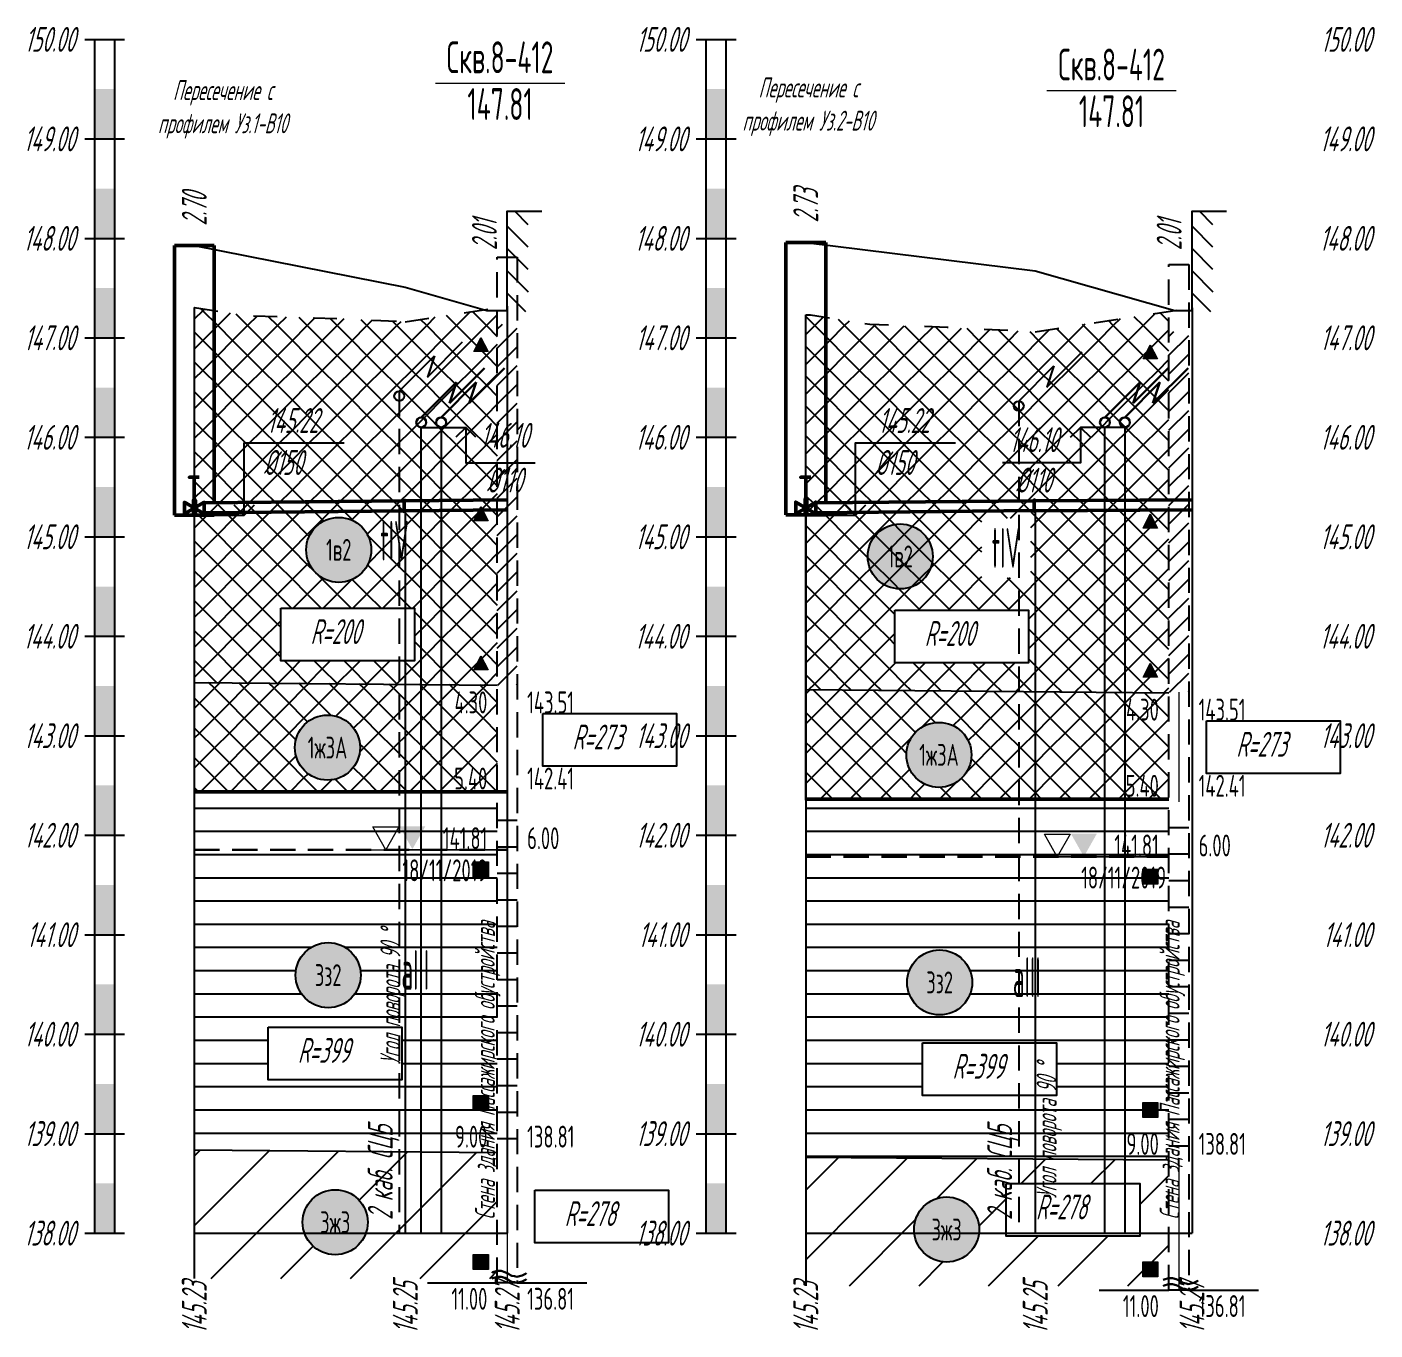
# Model space of a CAD drawing. Header units: metres. Extents: x -30 to 2050, y -904 to 400.
# Drawn here: x 1302.7 to 1438.1, y 120.3 to 251.2 of the extents above; entities that cross this region are included whole.
import ezdxf
from ezdxf.enums import TextEntityAlignment as Align

# ---------------------------------------------------------------- set-up
doc = ezdxf.new("R2010")
doc.units = ezdxf.units.M
doc.header["$LTSCALE"] = 0.2
doc.linetypes.add('ACAD_ISO03W100', pattern=[30, 12, -18])
doc.linetypes.add('штриховая', pattern=[19.05, 12.7, -6.35])
for name, color, linetype in [('Level 1', 7, 'Continuous'), ('PR_RD', 7, 'Continuous'), ('Линейка', 7, 'Continuous'), ('МГТ_ИГ_Геология', 252, 'Continuous'), ('Примыкания', 7, 'Continuous'), ('Проектная земля', 7, 'Continuous'), ('Таблица', 7, 'Continuous'), ('Трубы', 7, 'Continuous'), ('Узлы', 7, 'Continuous'), ('Чёрная земля', 7, 'ACAD_ISO03W100')]:
    doc.layers.add(name, color=color, linetype=linetype)
doc.layers.add('МГТ_НВК_котлованы', color=7, linetype='Continuous', lineweight=30)
doc.styles.add('SPDS', font='SPDS', dxfattribs={"width": 0.7, "oblique": 15, "height": 2.5})
doc.styles.get("Standard").update_dxf_attribs({"font": 'SPDS.shx', "width": 0.7, "oblique": 15, "height": 3})
doc.styles.add('Стиль Simplex', font='simplex.shx')
pattern_1 = [(0, (-8.759, 480.728), (0, 7), [16.33, 0]), (0, (-8.759, 483.058), (0, 7), [16.33, 0]), (0, (-8.759, 485.398), (0, 7), [16.33, 0])]
pattern_2 = [(225, (-5.6692, 480.7283), (3e-16, -3), [2.1213, -2.1213407]), (315, (-7.1692, 482.2283), (3, 0), [2.1213, -2.1213407]), (45, (-8.6692, 480.7283), (0, 3), [2.1213, -2.1213407]), (135, (-7.1692, 479.2283), (-3, 3e-16), [2.1213, -2.1213407])]
pattern_3 = [(225, (3, -26.7315), (3e-16, -3), [2.1213, -2.121341]), (315, (1.5, -25.2315), (3, 0), [2.1213, -2.121341]), (45, (0, -26.7315), (0, 3), [2.1213, -2.121341]), (135, (1.5, -28.2315), (-3, 3e-16), [2.1213, -2.121341])]

# ---------------------------------------------------------------- blocks, each defined once
blk = doc.blocks.new('круг1_-30_2')
at = {"layer": 'МГТ_ИГ_Геология', "true_color": 0xffffff}
blk.add_hatch(color=7, dxfattribs=at).paths.add_polyline_path([(-0.327, 0, 1), (0.327, 0, 1)])
at = {"color": 7, "lineweight": 25}
blk.add_circle((0, 0), 0.327, dxfattribs=at)
at = {"color": 7, "lineweight": 25, "style": 'Стиль Simplex', "width": 0.590909}
blk.add_text('1в2', height=0.22, dxfattribs=at).set_placement((0, 0), align=Align.MIDDLE_CENTER)
blk = doc.blocks.new('круг1_-26_3_-64_')
at = {"layer": 'МГТ_ИГ_Геология', "true_color": 0xffffff}
blk.add_hatch(color=7, dxfattribs=at).paths.add_polyline_path([(-0.327, 0, 1), (0.327, 0, 1)])
at = {"color": 7, "lineweight": 25}
blk.add_circle((0, 0), 0.327, dxfattribs=at)
at = {"color": 7, "lineweight": 20, "style": 'Стиль Simplex', "width": 0.590909}
blk.add_text('1ж3А', height=0.22, dxfattribs=at).set_placement((0, 0), align=Align.MIDDLE_CENTER)
blk = doc.blocks.new('круг3_-26_3')
at = {"true_color": 0xffffff}
blk.add_hatch(color=7, dxfattribs=at).paths.add_polyline_path([(-0.327, 0, 1), (0.327, 0, 1)])
at = {"color": 7, "lineweight": 25}
blk.add_circle((0, 0), 0.327, dxfattribs=at)
at = {"color": 7, "lineweight": 25, "style": 'Стиль Simplex', "width": 0.590909}
blk.add_text('3ж3', height=0.22, dxfattribs=at).set_placement((0, 0), align=Align.MIDDLE_CENTER)
blk = doc.blocks.new('круг3_-25_2')
at = {"true_color": 0xffffff}
blk.add_hatch(color=7, dxfattribs=at).paths.add_polyline_path([(-0.327, 0, 1), (0.327, 0, 1)])
at = {"color": 7, "lineweight": 25}
blk.add_circle((0, 0), 0.327, dxfattribs=at)
at = {"color": 18, "lineweight": 25, "true_color": 0x000000, "style": 'Стиль Simplex', "width": 0.590909}
blk.add_text('3з2', height=0.22, dxfattribs=at).set_placement((0, 0), align=Align.MIDDLE_CENTER)
blk = doc.blocks.new('DN')
at = {"linetype": 'Continuous', "lineweight": 30, "flags": 128}
for points in [[(-0.126, -0.007), (-0.117, -0.002), (-0.073, 0.011), (-0.033, 0.011), (0.003, 0), (0.02, -0.007), (0.039, -0.019), (0.074, -0.037), (0.103, -0.043), (0.125, -0.048), (0.151, -0.043), (0.18, -0.036), (0.213, -0.019), (0.223, -0.012)], [(-0.126, -0.068), (-0.117, -0.063), (-0.073, -0.05), (-0.033, -0.05), (0.003, -0.059), (0.02, -0.067), (0.039, -0.079), (0.074, -0.098), (0.103, -0.103), (0.125, -0.108), (0.151, -0.103), (0.18, -0.095), (0.213, -0.079), (0.223, -0.072)]]:
    blk.add_lwpolyline(points, dxfattribs=at)
blk = doc.blocks.new('PR_KV')
at = {"layer": 'Level 1', "linetype": 'Continuous', "lineweight": 20}
blk.add_hatch(color=256, dxfattribs=at).paths.add_polyline_path([(-0.077, 0.075), (0.077, 0.075), (0.077, -0.075), (-0.077, -0.075)])
at = {"layer": 'Level 1', "color": 7, "linetype": 'Continuous', "lineweight": 20, "flags": 128}
blk.add_lwpolyline([(-0.077, 0.075), (0.077, 0.075), (0.077, -0.075), (-0.077, -0.075)], close=True, dxfattribs=at)
blk = doc.blocks.new('PR_TR')
at = {"layer": 'Level 1', "linetype": 'Continuous', "lineweight": 20}
blk.add_hatch(color=256, dxfattribs=at).paths.add_polyline_path([(0.072, -0.049), (-0.071, -0.049), (-0.001, 0.094)])
at = {"layer": 'Level 1', "color": 7, "linetype": 'Continuous', "lineweight": 20, "flags": 128}
blk.add_lwpolyline([(0.072, -0.049), (-0.071, -0.049), (-0.001, 0.094)], close=True, dxfattribs=at)
blk = doc.blocks.new('уке')
at = {"layer": 'МГТ_ИГ_Геология'}
blk.add_lwpolyline([(147.85, -230.19), (161.29, -230.19), (161.29, -235.48), (147.85, -235.48)], close=True, dxfattribs=at)
at = {"layer": 'МГТ_ИГ_Геология', "insert": (150.84, -231.29), "char_height": 2.5, "attachment_point": 1}
blk.add_mtext_dynamic_manual_height_columns('R=200', width=10.097, gutter_width=15, heights=[0], dxfattribs=at)
blk = doc.blocks.new('1жзА 273')
at = {"layer": 'МГТ_ИГ_Геология'}
blk.add_lwpolyline([(132.21, -236), (145.65, -236), (145.65, -241.29), (132.21, -241.29)], close=True, dxfattribs=at)
at = {"layer": 'МГТ_ИГ_Геология', "insert": (135.2, -237.1), "char_height": 2.5, "attachment_point": 1}
blk.add_mtext_dynamic_manual_height_columns('R=273', width=10.097, gutter_width=15, heights=[0], dxfattribs=at)
blk = doc.blocks.new('лщщдл')
at = {"layer": 'МГТ_ИГ_Геология'}
blk.add_lwpolyline([(199.9, -218.38), (213.34, -218.38), (213.34, -223.68), (199.9, -223.68)], close=True, dxfattribs=at)
at = {"layer": 'МГТ_ИГ_Геология', "insert": (202.89, -219.48), "char_height": 2.5, "attachment_point": 1}
blk.add_mtext_dynamic_manual_height_columns('R=399', width=10.097, gutter_width=15, heights=[0], dxfattribs=at)
blk = doc.blocks.new('апрапр')
at = {"layer": 'МГТ_ИГ_Геология'}
blk.add_lwpolyline([(257.65, -234.92), (271.09, -234.92), (271.09, -240.21), (257.65, -240.21)], close=True, dxfattribs=at)
at = {"layer": 'МГТ_ИГ_Геология', "insert": (260.64, -236.02), "char_height": 2.5, "attachment_point": 1}
blk.add_mtext_dynamic_manual_height_columns('R=278', width=10.097, gutter_width=15, heights=[0], dxfattribs=at)
blk = doc.blocks.new('ЭС')
for p, q in [((2269.61, -483.84), (2273.14, -480.31)), ((2266.78, -485.26), (2270.31, -481.72)), ((2270.31, -481.72), (2269.61, -483.84))]:
    blk.add_line(p, q)
blk.add_circle((2266.78, -485.76), 0.5)
blk = doc.blocks.new('usl_1')
for p, q in [((2.83, 1.41), (6.36, 4.95)), ((0, 0), (3.54, 3.54)), ((3.54, 3.54), (2.83, 1.41))]:
    blk.add_line(p, q)
blk.add_circle((0, -0.5), 0.5)

msp = doc.modelspace()

# ---------------------------------------------------------------- hatches: boundary and pattern name
at = {"layer": 'МГТ_ИГ_Геология'}
h = msp.add_hatch(dxfattribs=at)
h.set_pattern_fill('GR24', color=251, scale=10, style=0, pattern_type=2)
h.set_pattern_definition(pattern_2)
h.paths.add_polyline_path([(1349.92873, 223.02018), (1340.64504, 221.60185), (1335.20709, 221.87181), (1324.5965, 222.23274), (1319.47307, 223.03165), (1319.47307, 185.36912), (1349.92873, 185.1)])
h.paths.add_polyline_path([(1330.71745, 198.68383, -1), (1337.26329, 198.68383, -1)], flags=16)
h.paths.add_polyline_path([(1331.9237, 197.03383), (1336.05704, 197.03383), (1336.05704, 200.33383), (1331.9237, 200.33383)], flags=8)
h.paths.add_polyline_path([(1337.1595, 196.61484), (1342.05474, 196.61484), (1342.05474, 202.61484), (1337.1595, 202.61484)], flags=24)
h.paths.add_polyline_path([(1328.16111, 192.82274), (1341.60356, 192.82274), (1341.60356, 187.52812), (1328.16111, 187.52812)], flags=16)
h.paths.add_polyline_path([(1330.36292, 188.42674), (1337.91292, 188.42674), (1338.95821, 192.3278), (1331.40821, 192.3278)], flags=8)
h = msp.add_hatch(dxfattribs=at)
h.set_pattern_fill('GR24', color=251, scale=10, style=0, pattern_type=2)
h.set_pattern_definition(pattern_2)
h.paths.add_polyline_path([(1417.40897, 222.65673), (1403.9524, 220.60024), (1395.11709, 221.06225), (1387.34419, 221.34678), (1381.37398, 222.28955), (1380.89121, 222.30289), (1380.90336, 184.63974), (1417.40897, 184.31716)])
edge = h.paths.add_edge_path(flags=16)
edge.add_arc((1395.44, 197.95428), 0.27422, 0, 360)
h.paths.add_polyline_path([(1393.37333, 196.30428), (1393.37333, 199.60428)], flags=16)
h.paths.add_polyline_path([(1398.60912, 195.88528), (1403.50436, 195.88528), (1403.50436, 201.88528), (1398.60912, 201.88528)], flags=16)
h.paths.add_polyline_path([(1389.88519, 192.63405), (1403.32764, 192.63405), (1403.32764, 187.33944), (1389.88519, 187.33944)], flags=16)
h.paths.add_polyline_path([(1392.087, 188.23805), (1393.13229, 192.13911)], flags=0)
h = msp.add_hatch(dxfattribs=at)
h.set_pattern_fill('CONSIST', color=251, scale=0.42, style=0, pattern_type=2)
h.set_pattern_definition([(45, (931.3719, -1250), (-0.9429269, 0.9429269), [])])
h.paths.add_polyline_path([(1351.92873, 221.34364), (1349.92873, 221.38295), (1349.92873, 185.1), (1351.92873, 185.1)])
h = msp.add_hatch(dxfattribs=at)
h.set_pattern_fill('CONSIST', color=251, scale=0.42, style=0, pattern_type=2)
h.set_pattern_definition([(45, (998.8521, -1250.7296), (-0.9429269, 0.9429269), [])])
h.paths.add_polyline_path([(1419.40897, 220.61408), (1417.40897, 220.6534), (1417.40897, 184.37045), (1419.40897, 184.37045)])
h = msp.add_hatch(dxfattribs=at)
h.set_pattern_fill('GR24', color=251, scale=10, style=0, pattern_type=2)
h.set_pattern_definition(pattern_3)
h.paths.add_polyline_path([(1349.92873, 185.1), (1319.47307, 185.36912), (1319.47307, 174.36912), (1349.92873, 174.36912)])
h.paths.add_polyline_path([(1336.13602, 178.80757, -1), (1329.59018, 178.80757, -1)], flags=16)
h.paths.add_polyline_path([(1329.96072, 177.15757), (1335.76548, 177.15757), (1335.76548, 180.45757), (1329.96072, 180.45757)], flags=24)
h.paths.add_polyline_path([(1344.41683, 181.70248), (1349.47873, 181.70248), (1349.47873, 185.00248), (1344.41683, 185.00248)], flags=24)
h = msp.add_hatch(dxfattribs=at)
h.set_pattern_fill('GR24', color=251, scale=10, style=0, pattern_type=2)
h.set_pattern_definition(pattern_3)
h.paths.add_polyline_path([(1417.40897, 184.31716), (1380.90336, 184.63974), (1380.90691, 173.63957), (1417.40897, 173.63957)])
h.paths.add_polyline_path([(1397.58565, 178.07801, -1), (1391.03981, 178.07801, -1)], flags=16)
h.paths.add_polyline_path([(1391.41035, 176.42801), (1397.21511, 176.42801), (1397.21511, 179.72801), (1391.41035, 179.72801)], flags=24)
h.paths.add_polyline_path([(1411.89707, 180.97293), (1416.95897, 180.97293), (1416.95897, 184.27293), (1411.89707, 184.27293)], flags=24)
h = msp.add_hatch(dxfattribs=at)
h.set_pattern_fill('GR07', color=251, scale=10, style=0, pattern_type=2)
h.set_pattern_definition(pattern_1)
h.paths.add_polyline_path([(1349.92873, 174.36912), (1319.47307, 174.36912), (1319.47307, 168.54858), (1319.47307, 138.36912), (1349.92873, 138.1)])
h.paths.add_polyline_path([(1329.65984, 155.93515, -1), (1336.20568, 155.93515, -1)], flags=16)
h.paths.add_polyline_path([(1330.89705, 154.28515), (1334.96848, 154.28515), (1334.96848, 157.58515), (1330.89705, 157.58515)], flags=8)
h.paths.add_polyline_path([(1336.88588, 163.80097), (1349.76683, 163.80097), (1349.76683, 168.82954), (1336.88588, 168.82954)], flags=24)
h.paths.add_polyline_path([(1342.99302, 168.05), (1349.47873, 168.05), (1349.47873, 171.35), (1342.99302, 171.35)], flags=24)
h.paths.add_polyline_path([(1339.28982, 153.46463), (1343.95649, 153.46463), (1343.95649, 159.46463), (1339.28982, 159.46463)], flags=24)
h.paths.add_polyline_path([(1326.89139, 150.71119), (1340.33384, 150.71119), (1340.33384, 145.41657), (1326.89139, 145.41657)], flags=16)
h.paths.add_polyline_path([(1329.05444, 146.36416), (1336.73465, 146.36416), (1337.76682, 150.21625), (1330.0866, 150.21625)], flags=8)
h = msp.add_hatch(dxfattribs=at)
h.set_pattern_fill('CONSIST', color=251, scale=0.84, angle=-44.999962, style=0, pattern_type=2)
h.set_pattern_definition([(4e-05, (931.3719, -1250), (-2e-06, 2.667), [])])
h.paths.add_polyline_path([(1349.92873, 174.1), (1351.92873, 174.1), (1351.92873, 138.1), (1349.92873, 138.1)])
h = msp.add_hatch(dxfattribs=at)
h.set_pattern_fill('GR07', color=251, scale=10, style=0, pattern_type=2)
h.set_pattern_definition(pattern_1)
h.paths.add_polyline_path([(1417.40897, 173.63957), (1380.90691, 173.63957), (1380.91852, 137.6396), (1417.40897, 137.37045)])
h.paths.add_polyline_path([(1391.10947, 155.2056, -1), (1397.65531, 155.2056, -1)], flags=16)
h.paths.add_polyline_path([(1392.34667, 153.5556), (1396.4181, 153.5556), (1396.4181, 156.8556), (1392.34667, 156.8556)], flags=8)
h.paths.add_polyline_path([(1411.89707, 137.32045), (1416.95897, 137.32045), (1416.95897, 140.62045), (1411.89707, 140.62045)], flags=9)
h.paths.add_polyline_path([(1410.47326, 167.32045), (1416.95897, 167.32045), (1416.95897, 170.62045), (1410.47326, 170.62045)], flags=24)
h.paths.add_polyline_path([(1400.73945, 152.73508), (1405.40611, 152.73508), (1405.40611, 158.73508), (1400.73945, 158.73508)], flags=24)
h.paths.add_polyline_path([(1392.67245, 149.12037), (1406.1149, 149.12037), (1406.1149, 143.82575), (1392.67245, 143.82575)], flags=16)
h.paths.add_polyline_path([(1394.8355, 144.77334), (1402.51572, 144.77334), (1403.54788, 148.62543), (1395.86766, 148.62543)], flags=8)
h = msp.add_hatch(dxfattribs=at)
h.set_pattern_fill('CONSIST', color=251, scale=0.84, angle=-44.999962, style=0, pattern_type=2)
h.set_pattern_definition([(4e-05, (998.852, -1250.7296), (-2e-06, 2.667), [])])
h.paths.add_polyline_path([(1417.40897, 173.37045), (1419.40897, 173.37045), (1419.40897, 137.37045), (1417.40897, 137.37045)])
for points in [[(1341.39465, 168.59814), (1340.09465, 170.89814), (1342.69465, 170.89814)], [(1408.87789, 167.85037), (1407.57789, 170.15037), (1410.17789, 170.15037)]]:
    msp.add_hatch(color=5, dxfattribs=at).paths.add_polyline_path(points)
h = msp.add_hatch(dxfattribs=at)
h.set_pattern_fill('GR38', color=251, scale=10, style=0, pattern_type=2)
h.set_pattern_definition([(45, (0, -12.731), (0, 21), [9.8995, -19.799]), (45, (14, -26.731), (0, 21), [9.8995, -19.799]), (45, (0, -26.731), (0, 21), [14.142, -15.5565]), (45, (10, -16.731), (0, 21), [15.556, -14.1425]), (45, (7, -26.731), (0, 21), [19.799, -9.8995]), (45, (0, -19.731), (0, 21), [19.799, -9.8995])])
h.paths.add_polyline_path([(1349.92873, 138.1), (1319.47307, 138.36912), (1319.47307, 125.43442), (1349.92873, 125.43442)])
h.paths.add_polyline_path([(1336.90831, 131.09544, -1), (1330.36247, 131.09544, -1)], flags=16)
h = msp.add_hatch(dxfattribs=at)
h.set_pattern_fill('GR38', color=251, scale=10, style=0, pattern_type=2)
h.set_pattern_definition([(45, (-8.669, 494.728), (0, 21), [9.8995, -19.79898]), (45, (5.331, 480.728), (0, 21), [9.8995, -19.79898]), (45, (-8.669, 480.728), (0, 21), [14.142, -15.55648]), (45, (1.331, 490.728), (0, 21), [15.556, -14.14248]), (45, (-1.669, 480.728), (0, 21), [19.799, -9.89948]), (45, (-8.669, 487.728), (0, 21), [19.799, -9.89948])])
h.paths.add_polyline_path([(1417.40897, 137.37045), (1380.92269, 137.63957), (1380.92269, 124.70486), (1417.40897, 124.70486)])
edge = h.paths.add_edge_path(flags=16)
edge.add_arc((1395.08502, 130.36589), 3.27292, 0, 360)
h.paths.add_polyline_path([(1401.05568, 134.98441), (1414.49814, 134.98441), (1414.49814, 129.68979), (1401.05568, 129.68979)], flags=16)
h.paths.add_polyline_path([(1403.2575, 130.58841), (1410.85125, 130.58841), (1411.89653, 134.48947), (1404.30278, 134.48947)], flags=8)
at = {"layer": 'Узлы'}
h = msp.add_hatch(dxfattribs=at)
h.set_pattern_fill('LINE', color=256, scale=0.5, angle=135)
h.set_pattern_definition([(135, (-755.1001, -17.8077), (-1.122532, -1.122532), [])])
h.paths.add_polyline_path([(1353.03663, 232.7379), (1350.92873, 232.7379), (1350.92873, 222.65707), (1353.03663, 222.65707)])
h = msp.add_hatch(dxfattribs=at)
h.set_pattern_fill('LINE', color=256, scale=0.5, angle=135)
h.set_pattern_definition([(135, (-686.2847, -17.8077), (-1.122532, -1.122532), [])])
h.paths.add_polyline_path([(1421.85203, 232.7379), (1419.74413, 232.7379), (1419.74413, 222.65707), (1421.85203, 222.65707)])

# ---------------------------------------------------------------- linework, layer by layer
at = {"layer": 'Линейка'}
for p, q in [((1308.47911, 250), (1312.47911, 250)), ((1309.47911, 130), (1309.47911, 250)), ((1311.47911, 130), (1311.47911, 250)), ((1369.92873, 250), (1373.92873, 250)), ((1370.92873, 130), (1370.92873, 250)), ((1372.92873, 130), (1372.92873, 250)), ((1308.47911, 240), (1312.47911, 240)), ((1369.92873, 240), (1373.92873, 240)), ((1308.47911, 230), (1312.47911, 230)), ((1369.92873, 230), (1373.92873, 230)), ((1308.47911, 220), (1312.47911, 220)), ((1369.92873, 220), (1373.92873, 220)), ((1308.47911, 210), (1312.47911, 210)), ((1369.92873, 210), (1373.92873, 210)), ((1308.47911, 200), (1312.47911, 200)), ((1369.92873, 200), (1373.92873, 200)), ((1308.47911, 190), (1312.47911, 190)), ((1369.92873, 190), (1373.92873, 190)), ((1308.47911, 180), (1312.47911, 180)), ((1369.92873, 180), (1373.92873, 180)), ((1308.47911, 170), (1312.47911, 170)), ((1369.92873, 170), (1373.92873, 170)), ((1308.47911, 160), (1312.47911, 160)), ((1369.92873, 160), (1373.92873, 160)), ((1308.47911, 150), (1312.47911, 150)), ((1369.92873, 150), (1373.92873, 150)), ((1308.47911, 140), (1312.47911, 140)), ((1369.92873, 140), (1373.92873, 140)), ((1308.47911, 130), (1312.47911, 130)), ((1309.47911, 130), (1311.47911, 130)), ((1369.92873, 130), (1373.92873, 130)), ((1370.92873, 130), (1372.92873, 130))]:
    msp.add_line(p, q, dxfattribs=at)
for points in [[(1309.47911, 240), (1309.47911, 245), (1311.47911, 240), (1311.47911, 245)], [(1370.92873, 240), (1370.92873, 245), (1372.92873, 240), (1372.92873, 245)], [(1309.47911, 230), (1309.47911, 235), (1311.47911, 230), (1311.47911, 235)], [(1370.92873, 230), (1370.92873, 235), (1372.92873, 230), (1372.92873, 235)], [(1309.47911, 220), (1309.47911, 225), (1311.47911, 220), (1311.47911, 225)], [(1370.92873, 220), (1370.92873, 225), (1372.92873, 220), (1372.92873, 225)], [(1309.47911, 210), (1309.47911, 215), (1311.47911, 210), (1311.47911, 215)], [(1370.92873, 210), (1370.92873, 215), (1372.92873, 210), (1372.92873, 215)], [(1309.47911, 200), (1309.47911, 205), (1311.47911, 200), (1311.47911, 205)], [(1370.92873, 200), (1370.92873, 205), (1372.92873, 200), (1372.92873, 205)], [(1309.47911, 190), (1309.47911, 195), (1311.47911, 190), (1311.47911, 195)], [(1370.92873, 190), (1370.92873, 195), (1372.92873, 190), (1372.92873, 195)], [(1309.47911, 180), (1309.47911, 185), (1311.47911, 180), (1311.47911, 185)], [(1370.92873, 180), (1370.92873, 185), (1372.92873, 180), (1372.92873, 185)], [(1309.47911, 170), (1309.47911, 175), (1311.47911, 170), (1311.47911, 175)], [(1370.92873, 170), (1370.92873, 175), (1372.92873, 170), (1372.92873, 175)], [(1309.47911, 160), (1309.47911, 165), (1311.47911, 160), (1311.47911, 165)], [(1370.92873, 160), (1370.92873, 165), (1372.92873, 160), (1372.92873, 165)], [(1309.47911, 150), (1309.47911, 155), (1311.47911, 150), (1311.47911, 155)], [(1370.92873, 150), (1370.92873, 155), (1372.92873, 150), (1372.92873, 155)], [(1309.47911, 140), (1309.47911, 145), (1311.47911, 140), (1311.47911, 145)], [(1370.92873, 140), (1370.92873, 145), (1372.92873, 140), (1372.92873, 145)], [(1309.47911, 130), (1309.47911, 135), (1311.47911, 130), (1311.47911, 135)], [(1370.92873, 130), (1370.92873, 135), (1372.92873, 130), (1372.92873, 135)]]:
    msp.add_solid(points, dxfattribs=at)
at = {"layer": 'МГТ_ИГ_Геология', "linetype": 'Continuous', "lineweight": 0}
for p, q in [((1343.70885, 245.6), (1356.70885, 245.6)), ((1405.15847, 244.87045), (1418.15847, 244.87045)), ((1350.92873, 185.1), (1350.92873, 174.1)), ((1418.40897, 184.37045), (1418.40897, 173.37045)), ((1350.92873, 138.1), (1350.92873, 125)), ((1418.40897, 137.37045), (1418.40897, 124.27045))]:
    msp.add_line(p, q, dxfattribs=at)
at = {"layer": 'МГТ_ИГ_Геология', "linetype": 'Continuous', "lineweight": 25}
for p, q in [((1342.92873, 125), (1349.92873, 125)), ((1351.92873, 125), (1358.92873, 125)), ((1410.40897, 124.27045), (1417.40897, 124.27045)), ((1419.40897, 124.27045), (1426.40897, 124.27045))]:
    msp.add_line(p, q, dxfattribs=at)
at = {"layer": 'МГТ_ИГ_Геология', "linetype": 'штриховая', "lineweight": 25}
for points in [[(1349.92873, 228.1), (1351.92873, 228.1), (1351.92873, 125), (1349.92873, 125), (1349.92873, 228.1), (1349.92873, 228.1)], [(1417.40897, 227.37045), (1419.40897, 227.37045), (1419.40897, 124.27045), (1417.40897, 124.27045), (1417.40897, 227.37045), (1417.40897, 227.37045)]]:
    msp.add_lwpolyline(points, close=True, dxfattribs=at)
at = {"layer": 'МГТ_ИГ_Геология', "flags": 128}
for points in [[(1319.47911, 223.04687), (1319.47911, 125.43442)], [(1380.89121, 222.30289), (1380.92269, 124.70486)]]:
    msp.add_lwpolyline(points, dxfattribs=at)
at = {"layer": 'МГТ_ИГ_Геология', "lineweight": 25, "flags": 128}
for points in [[(1319.47307, 185.36912), (1349.92873, 185.1)], [(1380.92269, 184.63957), (1417.40897, 184.31716)], [(1319.47307, 138.36912), (1349.92873, 138.1)], [(1380.92269, 137.63957), (1417.40897, 137.37045)]]:
    msp.add_lwpolyline(points, dxfattribs=at)
at = {"layer": 'МГТ_ИГ_Геология', "lineweight": 50, "flags": 128}
for points in [[(1319.47307, 174.36912), (1350.89121, 174.36912)], [(1380.92269, 173.63957), (1417.40897, 173.63957)]]:
    msp.add_lwpolyline(points, dxfattribs=at)
at = {"layer": 'МГТ_ИГ_Геология', "color": 5, "linetype": 'Continuous', "lineweight": 0, "true_color": 0x0000ff, "flags": 128}
for points in [[(1336.67873, 168.54858), (1349.92873, 168.54858), (1338.72873, 168.54858), (1337.42873, 170.84858), (1340.02873, 170.84858), (1338.72873, 168.54858)], [(1404.15897, 167.81903), (1417.40897, 167.81903), (1406.20897, 167.81903), (1404.90897, 170.11903), (1407.50897, 170.11903), (1406.20897, 167.81903)]]:
    msp.add_lwpolyline(points, dxfattribs=at)
at = {"layer": 'МГТ_ИГ_Геология', "color": 5, "linetype": 'штриховая', "lineweight": 30, "flags": 128}
for points in [[(1319.47307, 168.54858), (1350.89121, 168.54858)], [(1380.92269, 167.81903), (1417.40897, 167.81903)]]:
    msp.add_lwpolyline(points, dxfattribs=at)
at = {"layer": 'Примыкания'}
for p, q in [((1319.30911, 203.69781), (1319.30911, 202.33781)), ((1319.30911, 203.69777), (1319.30911, 202.33777)), ((1319.64911, 203.69781), (1319.64911, 202.33781)), ((1319.64911, 203.69777), (1319.64911, 202.33777)), ((1380.75873, 203.75095), (1380.75873, 202.39095)), ((1380.75873, 203.73004), (1380.75873, 202.37004)), ((1381.09873, 203.75095), (1381.09873, 202.39095)), ((1381.09873, 203.73004), (1381.09873, 202.37004))]:
    msp.add_line(p, q, dxfattribs=at)
at = {"layer": 'Примыкания', "linetype": 'штриховая', "flags": 128}
for points in [[(1340.07911, 214.64623), (1340.07911, 130)], [(1402.32875, 213.64625), (1402.32873, 130)]]:
    msp.add_lwpolyline(points, dxfattribs=at)
at = {"layer": 'Примыкания', "color": 0, "flags": 128}
for points in [[(1342.28257, 211), (1346.7753, 211), (1346.7753, 207.45115), (1353.7272, 207.45115)], [(1347.7753, 210), (1346.7753, 211), (1345.7753, 210)], [(1413.04107, 211), (1408.54834, 211), (1408.54834, 207.45115), (1400.70902, 207.45115)], [(1407.54834, 210), (1408.54834, 211), (1409.54834, 210)], [(1319.47911, 202.16777), (1324.48976, 202.16777), (1324.48976, 209.43953), (1334.53976, 209.43953)], [(1380.92873, 202.16777), (1385.93938, 202.16777), (1385.93938, 209.43953), (1395.98938, 209.43953)], [(1325.48976, 203.16777), (1324.48976, 202.16777), (1323.48976, 203.16777)], [(1386.93938, 203.16777), (1385.93938, 202.16777), (1384.93938, 203.16777)]]:
    msp.add_lwpolyline(points, dxfattribs=at)
at = {"layer": 'Примыкания'}
for centre, start, end in [((1319.47911, 203.69781), 360, 180), ((1319.47911, 203.69777), 360, 180), ((1380.92873, 203.75095), 0, 180), ((1380.92873, 203.73004), 0, 180), ((1319.47911, 202.33781), 180, 0), ((1319.47911, 202.33777), 180, 0), ((1380.92873, 202.39095), 180, 360), ((1380.92873, 202.37004), 180, 360)]:
    msp.add_arc(centre, 0.17, start, end, dxfattribs=at)
at = {"layer": 'Проектная земля', "flags": 128}
for points in [[(1319.47911, 229.27231), (1340.68257, 225.10631)], [(1380.92873, 229.59314), (1403.98993, 226.74881)], [(1403.98993, 226.74881), (1418.00321, 222.73827), (1419.74413, 222.7379)], [(1340.68257, 225.10631), (1348.86822, 222.76384), (1350.92873, 222.76339)]]:
    msp.add_lwpolyline(points, dxfattribs=at)
at = {"layer": 'Таблица'}
for p, q in [((1319.47911, 130), (1350.92873, 130)), ((1380.92873, 130), (1419.74413, 130))]:
    msp.add_line(p, q, dxfattribs=at)
at = {"layer": 'Трубы', "lineweight": 50, "flags": 128}
for points in [[(1320.47911, 203.39797), (1340.68257, 203.6)], [(1340.68257, 203.60347), (1350.92873, 203.70593)], [(1381.92873, 203.41), (1403.98993, 203.63061)], [(1403.98993, 203.62315), (1419.74413, 203.70192)], [(1320.47911, 202.39797), (1340.68257, 202.6)], [(1340.68257, 202.60347), (1350.92873, 202.70593)], [(1381.92873, 202.41), (1403.98993, 202.63061)], [(1403.98993, 202.62315), (1419.74413, 202.70192)]]:
    msp.add_lwpolyline(points, dxfattribs=at)
at = {"layer": 'Узлы', "lineweight": 50}
for p, q in [((1317.47911, 229.27231), (1321.47911, 229.27231)), ((1317.47911, 229.27231), (1317.47911, 202.16777)), ((1321.47911, 229.27231), (1321.47911, 203.40797)), ((1378.92873, 229.59314), (1382.92873, 229.59314)), ((1378.92873, 229.59314), (1378.92873, 202.20004)), ((1382.92873, 229.59314), (1382.92873, 203.42)), ((1317.47911, 202.16777), (1321.47911, 202.16777)), ((1321.47911, 202.40797), (1321.47911, 202.16777)), ((1378.92873, 202.20004), (1382.92873, 202.20004)), ((1382.92873, 202.42), (1382.92873, 202.20004))]:
    msp.add_line(p, q, dxfattribs=at)
at = {"layer": 'Узлы'}
for p, q in [((1350.92873, 223.18165), (1350.92873, 130)), ((1419.74413, 223.02229), (1419.74413, 130)), ((1319.47911, 202.16777), (1319.47911, 130)), ((1340.68257, 202.51), (1340.68257, 130)), ((1350.92873, 202.61593), (1350.92873, 130)), ((1380.92873, 202.20004), (1380.92873, 130)), ((1403.98993, 202.53315), (1403.98993, 130)), ((1419.74413, 202.61192), (1419.74413, 130))]:
    msp.add_line(p, q, dxfattribs=at)
at = {"layer": 'Узлы', "flags": 128}
for points in [[(1350.92873, 222.7379), (1350.92873, 232.7379), (1354.3981, 232.7379)], [(1419.74413, 222.7379), (1419.74413, 232.7379), (1423.2135, 232.7379)], [(1342.28257, 130), (1342.28257, 211)], [(1344.28457, 211), (1344.28457, 130)], [(1410.98993, 130), (1410.98993, 211)], [(1412.99193, 211), (1412.99193, 130)]]:
    msp.add_lwpolyline(points, dxfattribs=at)
at = {"layer": 'Узлы', "lineweight": 50, "flags": 128}
for points in [[(1319.47911, 202.88797), (1319.47911, 205.97797), (1318.97911, 205.97797), (1319.97911, 205.97797)], [(1380.92873, 202.9), (1380.92873, 205.99), (1380.42873, 205.99), (1381.42873, 205.99)]]:
    msp.add_lwpolyline(points, dxfattribs=at)
for points in [[(1318.47911, 202.29797), (1320.47911, 203.47797), (1320.47911, 202.29797), (1318.47911, 203.47797)], [(1379.92873, 202.31), (1381.92873, 203.49), (1381.92873, 202.31), (1379.92873, 203.49)]]:
    msp.add_lwpolyline(points, close=True, dxfattribs=at)
for points in [[(1340.68257, 203.69, 0.414213598), (1340.56457, 203.572), (1340.56457, 202.628, 0.414213598), (1340.68257, 202.51)], [(1403.98993, 203.72061, 0.414213598), (1403.87193, 203.60261), (1403.87193, 202.65861, 0.414213598), (1403.98993, 202.54061)]]:
    msp.add_lwpolyline(points, format="xyb", dxfattribs=at)
at = {"layer": 'Чёрная земля', "flags": 128}
for points in [[(1319.47911, 223.04687), (1319.5106, 223.04608), (1324.63403, 222.24717), (1335.24462, 221.88624), (1340.68257, 221.61628)], [(1340.68257, 221.61628), (1350.92873, 223.18165)], [(1380.92873, 222.31732), (1381.41151, 222.30398), (1387.38171, 221.36121), (1395.15462, 221.07668), (1403.98993, 220.61467)], [(1403.98993, 220.61467), (1419.74413, 223.02229)]]:
    msp.add_lwpolyline(points, dxfattribs=at)

# ---------------------------------------------------------------- block references
at = {"layer": 'PR_RD'}
for p in [(1340.07912, 214.64624), (1402.32875, 213.64625)]:
    msp.add_blockref('usl_1', p, dxfattribs=at)
at = {"layer": 'МГТ_ИГ_Геология', "xscale": 10, "yscale": 10, "zscale": 10}
for name, p in [('PR_TR', (1348.27537, 219.1)), ('PR_TR', (1415.5557, 218.37045)), ('круг1_-30_2', (1333.99037, 198.68383)), ('PR_TR', (1348.27537, 202.1)), ('PR_TR', (1415.5557, 201.37045)), ('круг1_-30_2', (1390.42062, 198.02778)), ('PR_TR', (1348.27537, 187.1)), ('PR_TR', (1415.5557, 186.37045)), ('круг1_-26_3_-64_', (1332.8631, 178.80757)), ('круг1_-26_3_-64_', (1394.31273, 178.07801)), ('PR_KV', (1348.27537, 166.56924)), ('PR_KV', (1415.5557, 165.83969)), ('круг3_-25_2', (1332.93276, 155.93515)), ('круг3_-25_2', (1394.38239, 155.2056)), ('PR_KV', (1348.27537, 143.1)), ('PR_KV', (1415.5557, 142.37045)), ('круг3_-26_3', (1333.63539, 131.09544)), ('круг3_-26_3', (1395.08502, 130.36589)), ('PR_KV', (1348.27537, 127.1)), ('DN', (1350.63862, 126.09377)), ('PR_KV', (1415.5557, 126.37045)), ('DN', (1418.11886, 125.36422))]:
    msp.add_blockref(name, p, dxfattribs=at)
at = {"layer": 'МГТ_ИГ_Геология', "color": 7, "lineweight": 25}
for p in [(1180.31311, 423.01143), (1242.03719, 422.82274)]:
    msp.add_blockref('уке', p, dxfattribs=at)
at = {"layer": 'МГТ_ИГ_Геология', "color": 3}
for name, p in [('1жзА 273', (1222.28124, 418.22254)), ('1жзА 273', (1288.99276, 417.4933)), ('лщщдл', (1126.99067, 369.0957)), ('лщщдл', (1192.77173, 367.50487)), ('апрапр', (1096.05588, 369.23416)), ('апрапр', (1143.40925, 369.90261))]:
    msp.add_blockref(name, p, dxfattribs=at)
at = {"layer": 'МГТ_НВК_котлованы', "color": 30, "lineweight": 50, "true_color": 0xf26722}
for p in [(-924.49463, 697.25776), (-922.49463, 697.25776), (-855.78727, 697.25776), (-853.78727, 697.25776)]:
    msp.add_blockref('ЭС', p, dxfattribs=at)

# ---------------------------------------------------------------- texts
at = {"oblique": 15.0000004, "width": 0.7}
for s, height, p in [('Стена здания Пассажирского обустройства', 2, (1349.68394, 131.36206)), ('Стена здания Пассажирского обустройства', 2, (1418.49934, 131.36206)), ('Угол поворота 90 %%D', 2, (1340.18257, 146.95686)), ('Угол поворота 90 %%D', 2, (1406.13035, 133.5)), ('2 каб. СЦБ', 2.5, (1339.41683, 131.33204)), ('2 каб. СЦБ', 2.5, (1401.66646, 131.33204))]:
    msp.add_text(s, height=height, rotation=90.0000025, dxfattribs=at).set_placement(p)
at = {"layer": 'Линейка', "oblique": 15.0000004, "width": 0.7}
for s, p in [('150.00', (1307.47911, 250)), ('150.00', (1368.92873, 250)), ('150.00', (1437.74413, 250)), ('149.00', (1307.47911, 240)), ('149.00', (1368.92873, 240)), ('149.00', (1437.74413, 240)), ('148.00', (1307.47911, 230)), ('148.00', (1368.92873, 230)), ('148.00', (1437.74413, 230)), ('147.00', (1307.47911, 220)), ('147.00', (1368.92873, 220)), ('147.00', (1437.74413, 220)), ('146.00', (1307.47911, 210)), ('146.00', (1368.92873, 210)), ('146.00', (1437.74413, 210)), ('145.00', (1307.47911, 200)), ('145.00', (1368.92873, 200)), ('145.00', (1437.74413, 200)), ('144.00', (1307.47911, 190)), ('144.00', (1368.92873, 190)), ('144.00', (1437.74413, 190)), ('143.00', (1307.47911, 180)), ('143.00', (1368.92873, 180)), ('143.00', (1437.74413, 180)), ('142.00', (1307.47911, 170)), ('142.00', (1368.92873, 170)), ('142.00', (1437.74413, 170)), ('141.00', (1307.47911, 160)), ('141.00', (1368.92873, 160)), ('141.00', (1437.74413, 160)), ('140.00', (1307.47911, 150)), ('140.00', (1368.92873, 150)), ('140.00', (1437.74413, 150)), ('139.00', (1307.47911, 140)), ('139.00', (1368.92873, 140)), ('139.00', (1437.74413, 140)), ('138.00', (1307.47911, 130)), ('138.00', (1368.92873, 130)), ('138.00', (1437.74413, 130))]:
    msp.add_text(s, height=2.5, dxfattribs=at).set_placement(p, align=Align.MIDDLE_RIGHT)
at = {"layer": 'МГТ_ИГ_Геология', "lineweight": 25, "style": 'Стиль Simplex', "width": 0.5625}
for p in [(1350.20885, 246.6), (1411.65847, 245.87045)]:
    msp.add_text('Скв.8-412', height=3.2, dxfattribs=at).set_placement(p, align=Align.CENTER)
for p in [(1350.20885, 245.1), (1411.65847, 244.37045)]:
    msp.add_text('147.81', height=3.2, dxfattribs=at).set_placement(p, align=Align.TOP_CENTER)
at = {"layer": 'МГТ_ИГ_Геология', "lineweight": 30, "style": 'Стиль Simplex', "width": 0.4}
for s, p in [('tIV', (1338.1595, 199.61484)), ('tIV', (1399.60912, 198.88528)), ('aIII', (1340.28982, 156.46463)), ('aIII', (1401.73945, 155.73508))]:
    msp.add_text(s, height=4, dxfattribs=at).set_placement(p, align=Align.MIDDLE_LEFT)
at = {"layer": 'МГТ_ИГ_Геология', "lineweight": 25, "style": 'Стиль Simplex', "width": 0.590909}
for s, p in [('4.30', (1348.92873, 182.25248)), ('4.30', (1416.40897, 181.52293)), ('5.40', (1348.92873, 174.6)), ('5.40', (1416.40897, 173.87045)), ('9.00', (1348.92873, 138.6)), ('9.00', (1416.40897, 137.87045))]:
    msp.add_text(s, height=2.2, dxfattribs=at).set_placement(p, align=Align.RIGHT)
for s, p in [('143.51', (1352.92873, 182.25248)), ('143.51', (1420.40897, 181.52293)), ('142.41', (1352.92873, 174.6)), ('142.41', (1420.40897, 173.87045)), ('138.81', (1352.92873, 138.6)), ('138.81', (1420.40897, 137.87045))]:
    msp.add_text(s, height=2.2, dxfattribs=at).set_placement(p)
at = {"layer": 'МГТ_ИГ_Геология', "color": 5, "lineweight": 25, "true_color": 0x0000ff, "style": 'Стиль Simplex', "width": 0.590909}
for p in [(1348.92873, 168.6), (1416.40897, 167.87045)]:
    msp.add_text('141.81', height=2.2, dxfattribs=at).set_placement(p, align=Align.RIGHT)
for p in [(1352.92873, 168.6), (1420.40897, 167.87045)]:
    msp.add_text('6.00', height=2.2, dxfattribs=at).set_placement(p)
for p in [(1348.92873, 167.5724), (1417.13806, 166.84284)]:
    msp.add_text('18/11/2019', height=2.2, dxfattribs=at).set_placement(p, align=Align.TOP_RIGHT)
at = {"layer": 'МГТ_ИГ_Геология', "lineweight": 25, "style": 'Стиль Simplex', "width": 0.590909}
for p in [(1348.92873, 124.5), (1416.40897, 123.77045)]:
    msp.add_text('11.00', height=2.2, dxfattribs=at).set_placement(p, align=Align.TOP_RIGHT)
for p in [(1352.92873, 124.5), (1420.40897, 123.77045)]:
    msp.add_text('136.81', height=2.2, dxfattribs=at).set_placement(p, align=Align.TOP_LEFT)
at = {"layer": 'МГТ_ИГ_Геология', "lineweight": 25, "char_height": 2, "attachment_point": 1}
for s, insert in [('\\pxqc;Пересечение с профилем Уз.1-В10', (1314.19459, 245.89674)), ('\\pxqc;Пересечение с профилем Уз.2-В10', (1373.04105, 246.16322))]:
    msp.add_mtext_dynamic_manual_height_columns(s, width=16.2594365, gutter_width=15, heights=[0], dxfattribs=dict(at, insert=insert))
at = {"layer": 'Примыкания', "color": 0, "style": 'SPDS', "oblique": 15.0000055, "width": 0.7}
for s, p in [('145.22', (1329.36184, 211.68953)), ('145.22', (1390.81146, 211.68953)), ('%%C150', (1328.40678, 207.46691)), ('%%C150', (1389.85641, 207.46691))]:
    msp.add_text(s, height=2.5, rotation=0.000005, dxfattribs=at).set_placement(p, align=Align.MIDDLE_CENTER)
at = {"layer": 'Примыкания', "color": 0, "style": 'SPDS', "oblique": 15.0000004, "width": 0.7}
for s, p in [('146.10', (1350.66193, 210.19986)), ('146.10', (1403.84048, 209.75747)), ('%%C110', (1350.66193, 205.69986)), ('%%C110', (1403.84048, 205.69599))]:
    msp.add_text(s, height=2.5, dxfattribs=at).set_placement(p, align=Align.MIDDLE_CENTER)
at = {"layer": 'Таблица', "oblique": 15.0000004, "width": 0.7}
for s, p in [('2.01', (1348.63354, 230.331)), ('2.01', (1417.44894, 230.331)), ('145.23', (1319.47911, 122.5)), ('145.25', (1340.68257, 122.5)), ('145.27', (1350.92873, 122.5)), ('145.23', (1380.92873, 122.5)), ('145.25', (1403.98993, 122.5)), ('145.27', (1419.74413, 122.5))]:
    msp.add_text(s, height=2.5, rotation=90.0000025, dxfattribs=at).set_placement(p, align=Align.MIDDLE_CENTER)
at = {"layer": 'Узлы', "oblique": 15.0000004, "width": 0.7}
for s, p in [('2.70', (1319.47911, 231.27231)), ('2.73', (1380.92873, 231.59314))]:
    msp.add_text(s, height=2.5, rotation=90.0000025, dxfattribs=at).set_placement(p, align=Align.MIDDLE_LEFT)

doc.saveas('drawing.dxf')
